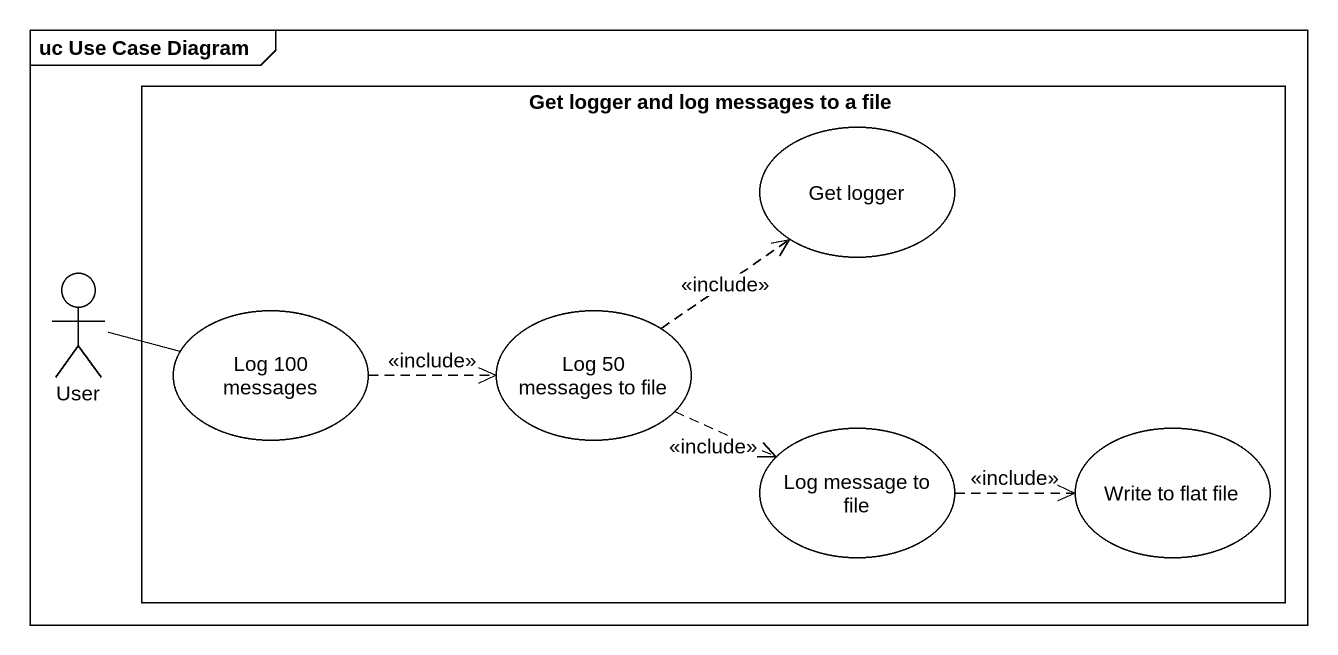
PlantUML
@startuml
mainframe uc Use Case Diagram
rectangle "Get logger and log messages to a file" as Get_logger_and_log_messages {
  usecase "Get logger" as Get_logger
  usecase "Log 100 messages" as Log_100_messages
  usecase "Log 50 messages to file" as Log_50_messages_to_file
  usecase "Log message to file" as Log_message_to_file
  usecase "Write to flat file" as Write_to_flat_file
}
actor User
User -right- Log_100_messages
Log_100_messages .right.> Log_50_messages_to_file : <<include>>
Log_50_messages_to_file .up.> Get_logger : <<include>>
Log_50_messages_to_file .right.> Log_message_to_file : <<include>>
Log_message_to_file .right.> Write_to_flat_file : <<include>>
@enduml
